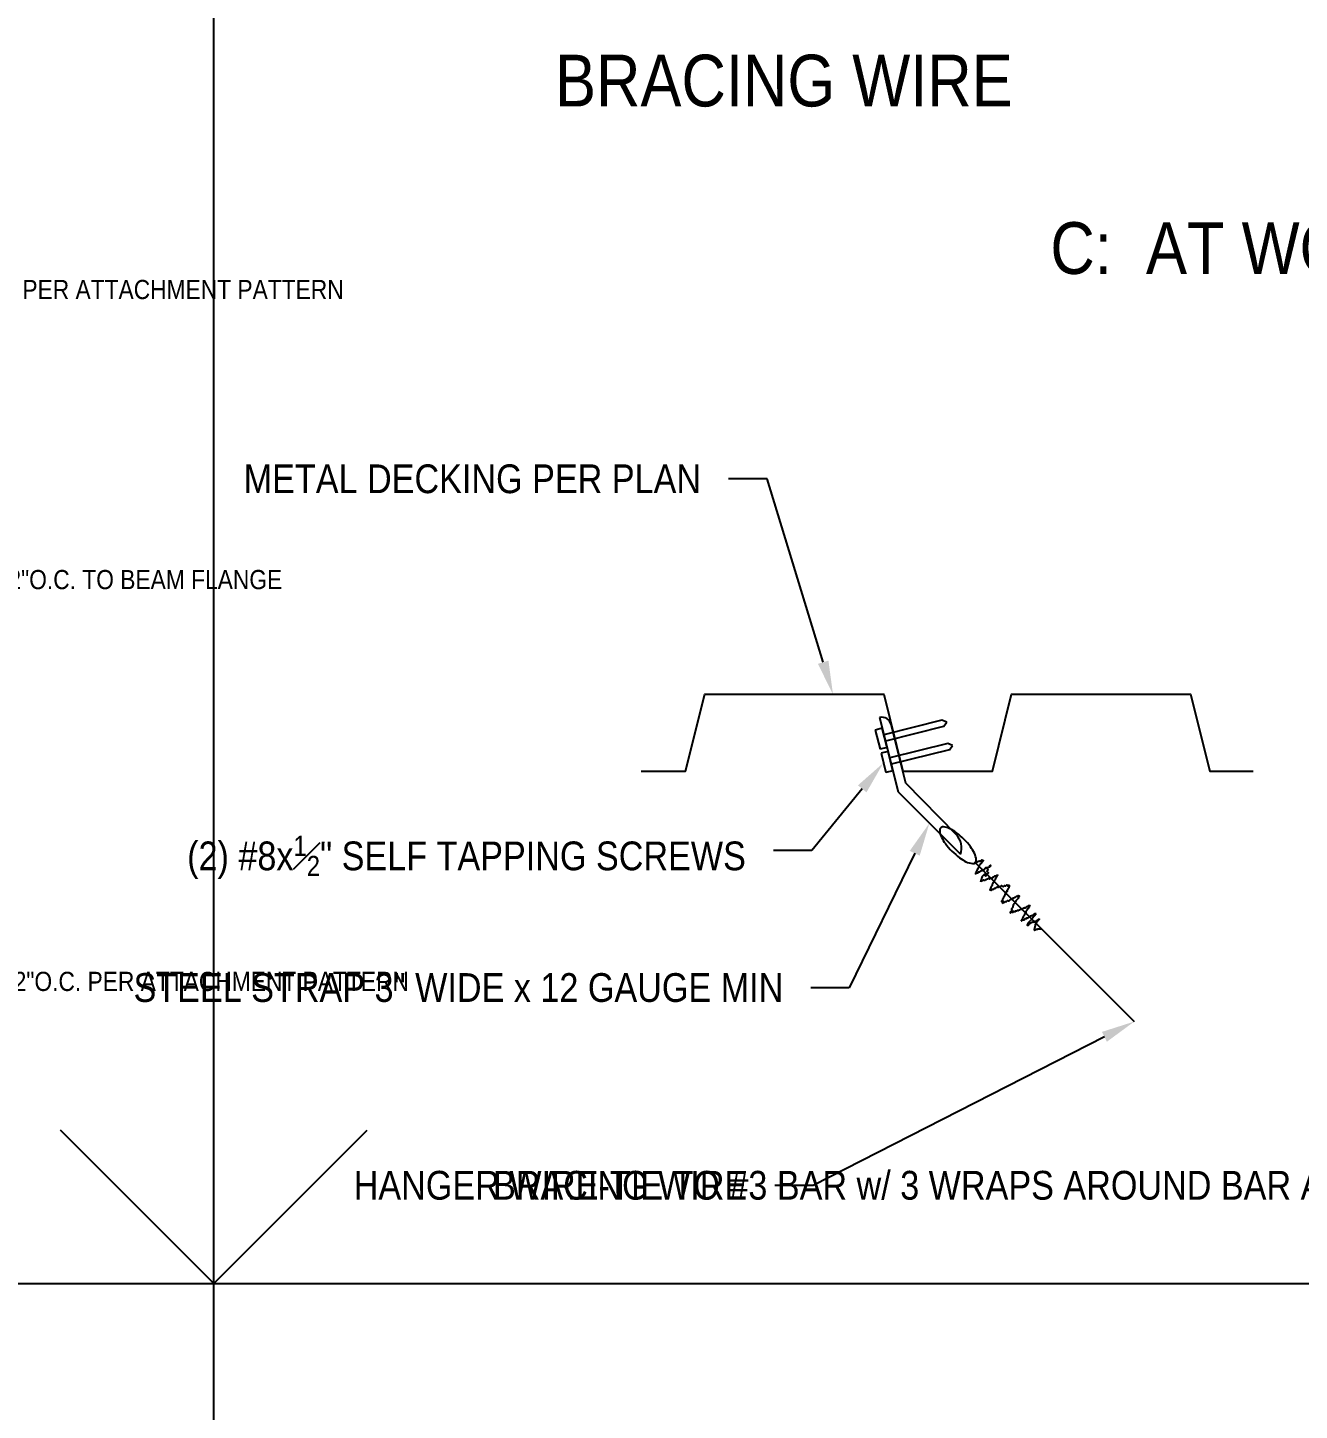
# Model space of a CAD drawing. Header units: inches. Extents: x -16404 to 14624, y -1591 to 16152.
# Drawn here: x -15246.3 to -15196.6, y 7527 to 7581.1 of the extents above; entities that cross this region are included whole.
import ezdxf
from ezdxf import colors
from ezdxf.entities.mleader import LeaderData, LeaderLine
from ezdxf.math import Vec2, Vec3

# ---------------------------------------------------------------- set-up
doc = ezdxf.new("R2010")
doc.units = ezdxf.units.IN
doc.header["$LTSCALE"] = 24
doc.header["$MEASUREMENT"] = 0
doc.linetypes.add('DASHED2', pattern=[0.375, 0.25, -0.125])
doc.layers.get('0').update_dxf_attribs({"linetype": 'CONTINUOUS'})
doc.layers.add('S-ANNO-GRID-NONPLOT', color=251, linetype='CONTINUOUS', plot=False)
for name, color, linetype in [('S-ANNO-NOTE', 4, 'CONTINUOUS'), ('S-ARCH', 1, 'CONTINUOUS'), ('S-SIMPSON', 2, 'CONTINUOUS'), ('S-STEEL', 4, 'CONTINUOUS')]:
    doc.layers.add(name, color=color, linetype=linetype)
doc.styles.add('Arial', font='arial.ttf', dxfattribs={"width": 0.85})

# ---------------------------------------------------------------- blocks, each defined once
blk = doc.blocks.new('Se_24x36_DETAILS_GRID')
for p, q in [((15.5348, 7.6667), (15.5348, 15.3333)), ((15.5348, 7.6667), (16.0348, 8.1667)), ((7.7674, 7.6667), (15.5348, 7.6667)), ((15.5348, 7.6667), (23.3023, 7.6667)), ((15.5348, 0), (15.5348, 7.6667))]:
    blk.add_line(p, q)
at = {"linetype": 'DASHED2', "ltscale": 0.5}
blk.add_line((15.5348, 7.6667), (15.0348, 8.1667), dxfattribs=at)

msp = doc.modelspace()

# ---------------------------------------------------------------- linework, layer by layer
at = {"layer": 'S-ARCH', "color": 2}
msp.add_line((-15209.23152, 7548.47011), (-15203.01186, 7542.25046), dxfattribs=at)
msp.add_lwpolyline([(-15210.1424, 7548.91246, 0.03562601), (-15209.8457, 7548.65528, 0.04775441), (-15209.59534, 7548.50264, 0.09098116), (-15209.33835, 7548.43134, 0.22219039), (-15209.23152, 7548.47011, 0.22219039), (-15209.19274, 7548.57695, 0.09098116), (-15209.26404, 7548.83394, 0.04775441), (-15209.41668, 7549.0843, 0.03562601), (-15209.67386, 7549.381, 0.03562601), (-15209.97056, 7549.63818, 0.04775441), (-15210.22092, 7549.79082, 0.09098116), (-15210.47791, 7549.86212, 0.22219039), (-15210.58475, 7549.82334, 0.22219039), (-15210.62352, 7549.71651, 0.09098116), (-15210.55222, 7549.45952, 0.04775441), (-15210.39958, 7549.20916, 0.03562601)], format="xyb", close=True, dxfattribs=at)
for points in [[(-15209.23939, 7548.47975), (-15209.22142, 7548.49772), (-15209.21544, 7548.49173), (-15209.20945, 7548.49772), (-15209.20346, 7548.49173), (-15209.19149, 7548.50371), (-15209.1855, 7548.49772), (-15209.17952, 7548.50371), (-15209.17353, 7548.49772), (-15209.16754, 7548.50371), (-15209.16156, 7548.49772), (-15209.15557, 7548.50371), (-15209.14958, 7548.49772), (-15209.13162, 7548.51569), (-15209.12563, 7548.5097), (-15209.11366, 7548.52167), (-15209.10767, 7548.51569), (-15209.10169, 7548.52168), (-15209.0957, 7548.51569), (-15209.08373, 7548.52767), (-15209.07774, 7548.52168), (-15209.07175, 7548.52767), (-15209.06577, 7548.52168), (-15209.05379, 7548.53366), (-15209.0478, 7548.52767), (-15209.04182, 7548.53366), (-15209.03583, 7548.52767), (-15209.02386, 7548.53965), (-15209.01787, 7548.53366), (-15208.98195, 7548.56958), (-15208.958, 7548.54564), (-15208.94603, 7548.55761), (-15208.93406, 7548.54564), (-15208.92807, 7548.55163), (-15208.92208, 7548.54564), (-15208.91609, 7548.55163), (-15208.91011, 7548.54565), (-15208.95202, 7548.50373), (-15208.94603, 7548.49775), (-15209.00591, 7548.43787), (-15209.01189, 7548.44386), (-15209.02387, 7548.43188), (-15209.01788, 7548.4259), (-15209.04183, 7548.40195), (-15209.03585, 7548.39596), (-15209.08375, 7548.34806), (-15209.07776, 7548.34208), (-15209.08973, 7548.3301), (-15209.08375, 7548.32412), (-15209.09572, 7548.31214), (-15209.08974, 7548.30616), (-15209.10171, 7548.29418), (-15209.09573, 7548.2882), (-15209.11968, 7548.26425), (-15209.11369, 7548.25826), (-15209.13165, 7548.2403), (-15209.12567, 7548.23431), (-15209.13764, 7548.22234), (-15209.13166, 7548.21635), (-15209.1556, 7548.1924), (-15209.14962, 7548.18642), (-15209.17357, 7548.16247), (-15209.16758, 7548.15648), (-15209.17357, 7548.15049), (-15209.16758, 7548.14451), (-15209.19153, 7548.12056), (-15209.18555, 7548.11457), (-15209.19752, 7548.1026), (-15209.19154, 7548.09661), (-15209.21549, 7548.07266), (-15209.2095, 7548.06667), (-15209.22147, 7548.0547), (-15209.21549, 7548.04871), (-15209.22746, 7548.03674), (-15209.22148, 7548.03075), (-15209.22746, 7548.02477), (-15209.21549, 7548.03674), (-15209.2095, 7548.03075), (-15209.16759, 7548.07267), (-15209.15562, 7548.06069), (-15209.14365, 7548.07267), (-15209.13766, 7548.06668), (-15209.10173, 7548.10261), (-15209.09575, 7548.09662), (-15209.08976, 7548.10261), (-15209.08378, 7548.09662), (-15209.07779, 7548.10261), (-15209.0718, 7548.09662), (-15209.05384, 7548.11459), (-15209.04785, 7548.1086), (-15209.00594, 7548.15051), (-15208.99996, 7548.14453), (-15208.98798, 7548.1565), (-15208.982, 7548.15051), (-15208.94008, 7548.19243), (-15208.92811, 7548.18045), (-15208.92212, 7548.18644), (-15208.91015, 7548.17447), (-15208.81435, 7548.27027), (-15208.80238, 7548.2583), (-15208.79639, 7548.26428), (-15208.79041, 7548.2583), (-15208.77843, 7548.27027), (-15208.77245, 7548.26429), (-15208.76646, 7548.27027), (-15208.76047, 7548.26429), (-15208.75449, 7548.27028), (-15208.7485, 7548.26429), (-15208.72455, 7548.28824), (-15208.71258, 7548.27627), (-15208.68863, 7548.30022), (-15208.68264, 7548.29423), (-15208.67666, 7548.30022), (-15208.67067, 7548.29423), (-15208.62277, 7548.34213), (-15208.64073, 7548.36009), (-15208.63474, 7548.36608), (-15208.64073, 7548.37206), (-15208.67665, 7548.33614), (-15208.66468, 7548.32417), (-15208.76647, 7548.22238), (-15208.73055, 7548.18646), (-15208.77845, 7548.13857), (-15208.7126, 7548.07272), (-15208.82038, 7547.96495), (-15208.81439, 7547.95896), (-15208.82038, 7547.95297), (-15208.81439, 7547.94699), (-15208.82038, 7547.941), (-15208.85031, 7547.97093), (-15208.86827, 7547.95297)], [(-15209.01797, 7547.71947), (-15209.01198, 7547.72546), (-15209.01796, 7547.73144), (-15209.00599, 7547.74342)], [(-15209.01198, 7547.73743), (-15208.98204, 7547.76737), (-15208.96408, 7547.74941), (-15208.95211, 7547.76138), (-15208.94612, 7547.7554), (-15208.9102, 7547.79132), (-15208.88625, 7547.76738), (-15208.87428, 7547.77935), (-15208.86231, 7547.76738), (-15208.82039, 7547.80929), (-15208.80244, 7547.79133), (-15208.76052, 7547.83325), (-15208.74855, 7547.82127), (-15208.71263, 7547.8572), (-15208.6827, 7547.82727), (-15208.67072, 7547.83924), (-15208.66474, 7547.83326), (-15208.6348, 7547.86319), (-15208.62881, 7547.85721), (-15208.62283, 7547.8632), (-15208.61085, 7547.85122), (-15208.59888, 7547.8632), (-15208.59289, 7547.85721), (-15208.58092, 7547.86919), (-15208.57493, 7547.8632), (-15208.52703, 7547.9111), (-15208.51506, 7547.89913), (-15208.46716, 7547.94703), (-15208.46118, 7547.94104), (-15208.4492, 7547.95302), (-15208.43723, 7547.94104), (-15208.43124, 7547.94703), (-15208.42526, 7547.94105), (-15208.38933, 7547.97697), (-15208.38335, 7547.97098), (-15208.37736, 7547.97697), (-15208.37137, 7547.97098), (-15208.36539, 7547.97697), (-15208.3594, 7547.97099), (-15208.35341, 7547.97697), (-15208.34743, 7547.97099), (-15208.40131, 7547.9171), (-15208.38934, 7547.90513), (-15208.44323, 7547.85124), (-15208.43724, 7547.84526), (-15208.44323, 7547.83927), (-15208.43724, 7547.83328), (-15208.44922, 7547.82131), (-15208.44323, 7547.81532), (-15208.44922, 7547.80933), (-15208.44323, 7547.80335), (-15208.49113, 7547.75545), (-15208.48515, 7547.74946), (-15208.49113, 7547.74348), (-15208.48515, 7547.73749), (-15208.49113, 7547.7315), (-15208.48515, 7547.72552), (-15208.53903, 7547.67163), (-15208.53305, 7547.66564), (-15208.57496, 7547.62373), (-15208.557, 7547.60577), (-15208.56898, 7547.5938), (-15208.56299, 7547.58781), (-15208.57497, 7547.57584), (-15208.56898, 7547.56985), (-15208.59293, 7547.5459), (-15208.58694, 7547.53992), (-15208.62287, 7547.50399), (-15208.61688, 7547.49801), (-15208.62287, 7547.49202), (-15208.61688, 7547.48603), (-15208.63485, 7547.46807), (-15208.62287, 7547.4561), (-15208.64084, 7547.43814), (-15208.63485, 7547.43215), (-15208.64683, 7547.42018), (-15208.64084, 7547.41419), (-15208.6588, 7547.39623), (-15208.65282, 7547.39024), (-15208.60947, 7547.43359), (-15208.60348, 7547.4276), (-15208.62145, 7547.40964), (-15208.61546, 7547.40365), (-15208.60947, 7547.40964), (-15208.60349, 7547.40365), (-15208.62288, 7547.38426), (-15208.6169, 7547.37827), (-15208.60492, 7547.39025), (-15208.59894, 7547.38426), (-15208.55702, 7547.42617), (-15208.54505, 7547.4142), (-15208.53906, 7547.42019), (-15208.53308, 7547.4142), (-15208.48518, 7547.4621), (-15208.46722, 7547.44414), (-15208.41932, 7547.49204), (-15208.41334, 7547.48606), (-15208.37741, 7547.52198), (-15208.35347, 7547.49804), (-15208.30557, 7547.54594), (-15208.28761, 7547.52798), (-15208.28162, 7547.53397), (-15208.27564, 7547.52798), (-15208.26965, 7547.53397), (-15208.25768, 7547.522), (-15208.20978, 7547.56989), (-15208.18583, 7547.54595), (-15208.17985, 7547.55194), (-15208.14393, 7547.51602), (-15208.09004, 7547.56991), (-15208.0661, 7547.54596), (-15208.05413, 7547.55794), (-15208.04814, 7547.55195), (-15208.00024, 7547.59985), (-15207.98228, 7547.58189), (-15207.97629, 7547.58788), (-15207.97031, 7547.5819), (-15207.96432, 7547.58788), (-15207.95834, 7547.5819), (-15207.95235, 7547.58788), (-15207.94636, 7547.5819), (-15207.94037, 7547.58789), (-15207.93439, 7547.5819), (-15207.9639, 7547.55238), (-15207.95792, 7547.5464), (-15207.91601, 7547.58831), (-15207.89805, 7547.57035), (-15207.91002, 7547.55838), (-15207.90404, 7547.55239), (-15207.91045, 7547.54598), (-15207.89847, 7547.53401), (-15207.91644, 7547.51605), (-15207.91045, 7547.51006), (-15207.91644, 7547.50408), (-15207.91045, 7547.49809), (-15207.92243, 7547.48611), (-15207.91644, 7547.48013), (-15207.94638, 7547.45019), (-15207.94039, 7547.44421), (-15207.95835, 7547.42624), (-15207.95237, 7547.42026), (-15207.99428, 7547.37835), (-15207.97632, 7547.36039), (-15208.01823, 7547.31848), (-15208.01225, 7547.31249), (-15208.01823, 7547.3065), (-15208.01225, 7547.30052), (-15208.02422, 7547.28854), (-15208.01824, 7547.28256), (-15208.07212, 7547.22867), (-15208.06015, 7547.2167), (-15208.06614, 7547.21071), (-15208.06015, 7547.20472), (-15208.0841, 7547.18077), (-15208.07812, 7547.17479), (-15208.09009, 7547.16281), (-15208.08411, 7547.15683), (-15208.132, 7547.10893), (-15208.12003, 7547.09696), (-15208.138, 7547.07899), (-15208.13201, 7547.07301), (-15208.16793, 7547.03708), (-15208.15596, 7547.02511), (-15208.16195, 7547.01912), (-15208.15596, 7547.01314), (-15208.20386, 7546.96524), (-15208.19788, 7546.95925), (-15208.20386, 7546.95327), (-15208.19788, 7546.94728), (-15208.20386, 7546.94129), (-15208.19189, 7546.92932), (-15208.15453, 7546.96668), (-15208.14256, 7546.95471), (-15208.16052, 7546.93674), (-15208.15454, 7546.93076), (-15208.16053, 7546.92477), (-15208.15454, 7546.91878), (-15208.16652, 7546.90681), (-15208.16053, 7546.90082), (-15208.16652, 7546.89484), (-15208.16053, 7546.88885), (-15208.17251, 7546.87687), (-15208.16652, 7546.87089)], [(-15209, 7547.76138), (-15209.01198, 7547.7494), (-15209.00599, 7547.74342)], [(-15208.86228, 7547.95895), (-15208.86827, 7547.96494), (-15208.85629, 7547.97692), (-15208.86228, 7547.9829), (-15208.85629, 7547.98889), (-15208.86228, 7547.99487), (-15208.85629, 7548.00086), (-15208.86826, 7548.01283), (-15208.88024, 7548.00086), (-15208.88622, 7548.00685), (-15208.94011, 7547.95296), (-15208.93413, 7547.94697), (-15208.95808, 7547.92302), (-15208.95209, 7547.91704), (-15208.97005, 7547.89907), (-15208.96407, 7547.89309), (-15208.97005, 7547.8871), (-15208.96407, 7547.88112), (-15208.98203, 7547.86315), (-15208.97604, 7547.85717), (-15208.98802, 7547.84519), (-15208.98203, 7547.83921), (-15208.98802, 7547.83322), (-15208.98203, 7547.82723), (-15209, 7547.80927), (-15208.99401, 7547.80328), (-15209.00598, 7547.79131), (-15209, 7547.78532), (-15209.01197, 7547.77335), (-15209.00599, 7547.76736), (-15209.01197, 7547.76138), (-15209.00599, 7547.75539)], [(-15208.17251, 7546.8649), (-15208.11263, 7546.92478), (-15208.10665, 7546.91879), (-15208.11407, 7546.91137), (-15208.10808, 7546.90538), (-15208.10209, 7546.91137), (-15208.09611, 7546.90538), (-15208.0542, 7546.9473), (-15208.03624, 7546.92934), (-15208.03025, 7546.93533), (-15208.02427, 7546.92934), (-15207.96439, 7546.98921), (-15207.94643, 7546.97126), (-15207.94045, 7546.97724), (-15207.93446, 7546.97126), (-15207.92847, 7546.97724), (-15207.9165, 7546.96527), (-15207.8686, 7547.01317), (-15207.86262, 7547.00719), (-15207.82669, 7547.04311), (-15207.80873, 7547.02515), (-15207.74886, 7547.08503), (-15207.7309, 7547.06707), (-15207.683, 7547.11497), (-15207.67702, 7547.10898), (-15207.66504, 7547.12096), (-15207.65905, 7547.11497), (-15207.61714, 7547.15688), (-15207.60517, 7547.14491), (-15207.59918, 7547.1509), (-15207.5932, 7547.14491), (-15207.55727, 7547.18084), (-15207.55129, 7547.17485), (-15207.55087, 7547.17527), (-15207.53889, 7547.1633), (-15207.53291, 7547.16929), (-15207.52692, 7547.1633), (-15207.52093, 7547.16929), (-15207.51495, 7547.1633), (-15207.50896, 7547.16929), (-15207.51537, 7547.16288), (-15207.5034, 7547.15091), (-15207.5513, 7547.10301), (-15207.53334, 7547.08505), (-15207.64111, 7546.97728), (-15207.62914, 7546.96531), (-15207.63513, 7546.95932), (-15207.62914, 7546.95333), (-15207.67704, 7546.90543), (-15207.67105, 7546.89945), (-15207.71297, 7546.85754), (-15207.70698, 7546.85155), (-15207.75488, 7546.80365), (-15207.74291, 7546.79168), (-15207.75488, 7546.7797), (-15207.7489, 7546.77372), (-15207.76087, 7546.76174), (-15207.75488, 7546.75576), (-15207.76686, 7546.74378), (-15207.76087, 7546.7378), (-15207.76686, 7546.73181), (-15207.76087, 7546.72582), (-15207.77884, 7546.70786), (-15207.77285, 7546.70187), (-15207.82075, 7546.65397), (-15207.80878, 7546.642), (-15207.82075, 7546.63003), (-15207.81477, 7546.62404), (-15207.80735, 7546.63146), (-15207.80136, 7546.62548), (-15207.80735, 7546.61949), (-15207.80136, 7546.6135), (-15207.80735, 7546.60752), (-15207.80136, 7546.60153), (-15207.81334, 7546.58956), (-15207.80735, 7546.58357), (-15207.86722, 7546.5237), (-15207.85525, 7546.51172), (-15207.86124, 7546.50574), (-15207.85525, 7546.49975), (-15207.79538, 7546.55962), (-15207.78939, 7546.55364), (-15207.8028, 7546.54023), (-15207.78484, 7546.52227), (-15207.77886, 7546.52826), (-15207.77287, 7546.52227), (-15207.73096, 7546.56418), (-15207.713, 7546.54623), (-15207.70701, 7546.55221), (-15207.70103, 7546.54623), (-15207.69504, 7546.55222), (-15207.68905, 7546.54623), (-15207.65313, 7546.58215), (-15207.64116, 7546.57018), (-15207.63517, 7546.57617), (-15207.6232, 7546.5642), (-15207.58129, 7546.60611), (-15207.55136, 7546.57618), (-15207.50945, 7546.61809), (-15207.49747, 7546.60612), (-15207.45556, 7546.64803), (-15207.4376, 7546.63007), (-15207.42563, 7546.64205), (-15207.41964, 7546.63606), (-15207.37773, 7546.67797), (-15207.36576, 7546.666), (-15207.35977, 7546.67199), (-15207.35379, 7546.666), (-15207.31786, 7546.70193), (-15207.31187, 7546.69594), (-15207.2999, 7546.70792), (-15207.28793, 7546.69594), (-15207.28194, 7546.70193), (-15207.27595, 7546.69594), (-15207.25799, 7546.71391), (-15207.25201, 7546.70792), (-15207.21009, 7546.74983), (-15207.20411, 7546.74385), (-15207.19213, 7546.75582), (-15207.18615, 7546.74984), (-15207.15022, 7546.78576), (-15207.14424, 7546.77977), (-15207.13825, 7546.78576), (-15207.13226, 7546.77978), (-15207.12628, 7546.78576), (-15207.12029, 7546.77978), (-15207.1143, 7546.78576), (-15207.10832, 7546.77978), (-15207.10233, 7546.78577), (-15207.09634, 7546.77978), (-15207.12029, 7546.75583), (-15207.10832, 7546.74386), (-15207.15622, 7546.69596), (-15207.15023, 7546.68997), (-15207.19813, 7546.64207), (-15207.19215, 7546.63609), (-15207.22807, 7546.60016), (-15207.2161, 7546.58819), (-15207.25801, 7546.54628), (-15207.25203, 7546.54029), (-15207.25801, 7546.53431), (-15207.24604, 7546.52233), (-15207.264, 7546.50437), (-15207.25802, 7546.49839), (-15207.30592, 7546.45049), (-15207.29993, 7546.4445), (-15207.31191, 7546.43253), (-15207.30592, 7546.42654), (-15207.31789, 7546.41456), (-15207.31191, 7546.40858), (-15207.35981, 7546.36068), (-15207.35382, 7546.35469), (-15207.35981, 7546.34871), (-15207.35382, 7546.34272), (-15207.37179, 7546.32476), (-15207.3658, 7546.31877), (-15207.37179, 7546.31278), (-15207.3658, 7546.3068), (-15207.38376, 7546.28884), (-15207.37778, 7546.28285), (-15207.40173, 7546.2589), (-15207.39574, 7546.25292), (-15207.40772, 7546.24094), (-15207.40173, 7546.23495), (-15207.43167, 7546.20502), (-15207.42568, 7546.19903), (-15207.44364, 7546.18107)], [(-15207.43167, 7546.19304), (-15207.42568, 7546.18706), (-15207.37778, 7546.23496), (-15207.36581, 7546.22299), (-15207.35982, 7546.22897), (-15207.35384, 7546.22299), (-15207.34785, 7546.22897), (-15207.34186, 7546.22299), (-15207.32989, 7546.23496), (-15207.3239, 7546.22898), (-15207.276, 7546.27688), (-15207.26403, 7546.2649), (-15207.25206, 7546.27688), (-15207.24607, 7546.27089), (-15207.21015, 7546.30682), (-15207.19219, 7546.28886), (-15207.18021, 7546.30083), (-15207.17423, 7546.29485), (-15207.12633, 7546.34275), (-15207.12034, 7546.33676), (-15207.07244, 7546.38466), (-15207.05448, 7546.3667), (-15207.01856, 7546.40263), (-15207.00659, 7546.39065), (-15206.95869, 7546.43855), (-15206.9527, 7546.43257), (-15206.94672, 7546.43856), (-15206.94073, 7546.43257), (-15206.89283, 7546.48047), (-15206.88684, 7546.47448), (-15206.88086, 7546.48047), (-15206.87487, 7546.47448), (-15206.86888, 7546.48047), (-15206.8629, 7546.47449)], [(-15206.85691, 7546.48047), (-15206.90481, 7546.43257), (-15206.88685, 7546.41462), (-15206.92278, 7546.37869), (-15206.92876, 7546.38468), (-15206.97067, 7546.34277), (-15206.96469, 7546.33678), (-15206.97666, 7546.3248), (-15206.97068, 7546.31882), (-15207.02456, 7546.26493), (-15207.01858, 7546.25895), (-15207.1503, 7546.12722), (-15207.14431, 7546.12124), (-15207.15629, 7546.10926), (-15207.1503, 7546.10328), (-15207.17425, 7546.07933), (-15207.16827, 7546.07334), (-15207.18623, 7546.05538), (-15207.18024, 7546.04939), (-15207.1982, 7546.03143), (-15207.19222, 7546.02544), (-15207.19821, 7546.01946), (-15207.19222, 7546.01347)], [(-15207.19821, 7546.00748), (-15207.18623, 7546.01946), (-15207.18025, 7546.01347), (-15207.08445, 7546.10927), (-15207.07248, 7546.0973), (-15207.06649, 7546.10329), (-15207.0605, 7546.0973), (-15207.02458, 7546.13322), (-15207.01261, 7546.12125), (-15207.00662, 7546.12724), (-15207.00063, 7546.12125), (-15206.96471, 7546.15718), (-15206.94076, 7546.13323), (-15206.89287, 7546.18113), (-15206.88089, 7546.16916), (-15206.87491, 7546.17515), (-15206.86892, 7546.16916), (-15206.86293, 7546.17515), (-15206.85695, 7546.16916), (-15206.81503, 7546.21108), (-15206.80905, 7546.20509), (-15206.76115, 7546.25299), (-15206.75516, 7546.247), (-15206.74918, 7546.25299), (-15206.74319, 7546.247), (-15206.73122, 7546.25898), (-15206.72523, 7546.25299), (-15206.81504, 7546.16318), (-15206.80905, 7546.1572), (-15206.81504, 7546.15121), (-15206.80906, 7546.14522), (-15206.85696, 7546.09732), (-15206.85097, 7546.09134), (-15206.85696, 7546.08535), (-15206.85097, 7546.07936), (-15206.88689, 7546.04344), (-15206.88091, 7546.03745), (-15206.8869, 7546.03147), (-15206.88091, 7546.02548), (-15206.8869, 7546.01949), (-15206.88091, 7546.01351), (-15206.89289, 7546.00153), (-15206.8869, 7545.99555), (-15206.89289, 7545.98956), (-15206.8869, 7545.98357), (-15206.89888, 7545.9716), (-15206.89289, 7545.96561), (-15206.89888, 7545.95962), (-15206.89289, 7545.95364), (-15206.89888, 7545.94765), (-15206.89289, 7545.94167), (-15206.90487, 7545.92969), (-15206.89888, 7545.9237), (-15206.91086, 7545.91173), (-15206.90487, 7545.90574), (-15206.91685, 7545.89377), (-15206.91086, 7545.88778), (-15206.92882, 7545.86982), (-15206.92284, 7545.86383), (-15206.92882, 7545.85785), (-15206.92284, 7545.85186), (-15206.93481, 7545.83989), (-15206.91685, 7545.82193), (-15206.91087, 7545.82792), (-15206.90488, 7545.82193), (-15206.88692, 7545.83989), (-15206.88093, 7545.83391), (-15206.86896, 7545.84588), (-15206.86297, 7545.83989), (-15206.83303, 7545.86983), (-15206.82705, 7545.86385), (-15206.82106, 7545.86983), (-15206.81508, 7545.86385), (-15206.80909, 7545.86983), (-15206.8031, 7545.86385), (-15206.79711, 7545.86984), (-15206.79113, 7545.86385), (-15206.77915, 7545.87582), (-15206.77317, 7545.86984), (-15206.76718, 7545.87583), (-15206.76119, 7545.86984), (-15206.74922, 7545.88181), (-15206.74323, 7545.87583), (-15206.73725, 7545.88182), (-15206.73126, 7545.87583), (-15206.72527, 7545.88182), (-15206.71929, 7545.87583), (-15206.7133, 7545.88182), (-15206.70731, 7545.87583), (-15206.70133, 7545.88182), (-15206.69534, 7545.87583), (-15206.68935, 7545.88182), (-15206.68337, 7545.87584), (-15206.67738, 7545.88182), (-15206.67139, 7545.87584), (-15206.66541, 7545.88182), (-15206.65942, 7545.87584), (-15206.65343, 7545.88183), (-15206.64745, 7545.87584), (-15206.64146, 7545.88183)]]:
    msp.add_lwpolyline(points, dxfattribs=at)
msp.add_lwpolyline([(-15197.80019, 7537.03879, 0, 0.5, 0), (-15198.86085, 7538.09945, 0, 0, 0), (-15203.01186, 7542.25046, 0, 0, 0)], format="xyseb", dxfattribs=at)
at = {"layer": 'S-SIMPSON'}
for p, q in [((-15212.86753, 7553.72078), (-15213.14299, 7553.65191)), ((-15212.67937, 7552.96814), (-15212.86753, 7553.72078)), ((-15210.53564, 7554.037), (-15212.80537, 7553.46957)), ((-15210.47286, 7553.79088), (-15212.74377, 7553.22315)), ((-15210.34819, 7553.95961), (-15210.53564, 7554.037)), ((-15210.47286, 7553.79088), (-15210.34819, 7553.95961)), ((-15213.14299, 7553.65191), (-15212.95483, 7552.89928)), ((-15210.30919, 7553.1312), (-15212.57892, 7552.56377)), ((-15210.12174, 7553.05381), (-15210.30919, 7553.1312)), ((-15212.67937, 7552.96814), (-15212.95483, 7552.89928)), ((-15212.64108, 7552.81498), (-15212.91654, 7552.74612)), ((-15212.91654, 7552.74612), (-15212.72838, 7551.99348)), ((-15212.45292, 7552.06235), (-15212.64108, 7552.81498)), ((-15210.24641, 7552.88508), (-15212.51732, 7552.31735)), ((-15210.24641, 7552.88508), (-15210.12174, 7553.05381)), ((-15212.45292, 7552.06235), (-15212.72838, 7551.99348))]:
    msp.add_line(p, q, dxfattribs=at)
at = {"layer": 'S-STEEL'}
for p, q in [((-15212.97301, 7554.1427), (-15212.2454, 7551.23227)), ((-15211.9436, 7551.57123), (-15212.51825, 7553.86985)), ((-15209.98164, 7549.56528), (-15211.9436, 7551.57123)), ((-15212.2454, 7551.23227), (-15209.80546, 7548.79233))]:
    msp.add_line(p, q, dxfattribs=at)
msp.add_lwpolyline([(-15222.29402, 7552.05083), (-15220.5635, 7552.05083), (-15219.8135, 7555.05083), (-15212.8135, 7555.05083), (-15212.0635, 7552.05083), (-15208.5635, 7552.05083), (-15207.8135, 7555.05083), (-15200.8135, 7555.05083), (-15200.0635, 7552.05083), (-15198.36619, 7552.05083)], dxfattribs=at)
for centre, radius, start, end in [((-15212.88206, 7553.7789), 0.375, 14.036243, 104.036243), ((-15210.53738, 7549.03205), 0.77018, 341.86509, 43.815229)]:
    msp.add_arc(centre, radius, start, end, dxfattribs=at)

# ---------------------------------------------------------------- block references
at = {"layer": 'S-ANNO-GRID-NONPLOT', "xscale": 12, "yscale": 12, "zscale": 12}
msp.add_blockref('Se_24x36_DETAILS_GRID', (-15425.43172, 7440), dxfattribs=at)

# ---------------------------------------------------------------- texts
at = {"layer": 'S-ANNO-NOTE', "color": 6, "char_height": 2.025, "attachment_point": 8, "style": 'Arial'}
for s, insert, width in [('BRACING WIRE', (-15216.71668, 7578.01626), 31.0800653), (' C:  AT WOOD JOIST OR BEAM', (-15189.3976, 7571.46501), 56.4519575)]:
    msp.add_mtext(s, dxfattribs=dict(at, insert=insert, width=width))

# ---------------------------------------------------------------- leaders
at = {"layer": 'S-ANNO-NOTE'}
ml = msp.add_multileader_mtext('Standard', dxfattribs=at)
ml.set_content('\\A1;"VSC2" SIDELAP ATTACHMENT @12"O.C.', color=4, style='Arial')
ml.set_leader_properties(color=2)
ml.build(insert=Vec2(0, 0))
ml.multileader.update_dxf_attribs({"dogleg_length": 0.36, "arrow_head_size": 0.875, "scale": 8})
ctx = ml.context
ctx.base_point, ctx.scale, ctx.char_height, ctx.arrow_head_size, ctx.landing_gap_size, ctx.plane_origin = Vec3(-15300.74257, 7571.42656), 8, 0.75, 0.875, 0.72, Vec3(-15242.97763, 7855.09197)
notes = []
notes.append((ctx, [(1, (1, 1, 0), (-15301.74257, 7571.42656), (1, 0), 1, [(0, [(-15303.59906, 7565.73884)], 0, [])])]))
ctx.mtext.insert, ctx.mtext.width, ctx.mtext.flow_direction = Vec3(-15300.02257, 7571.91181), 10.9881224, 5
ml = msp.add_multileader_mtext('Standard', dxfattribs=at)
ml.set_content('\\A1;WELDED ATTACHMENT TO STEEL PLATE @12"O.C. PER ATTACHMENT PATTERN', color=4, style='Arial')
ml.set_leader_properties(color=2)
ml.build(insert=Vec2(0, 0))
ml.multileader.update_dxf_attribs({"dogleg_length": 0.36, "arrow_head_size": 0.875, "scale": 8})
ctx = ml.context
ctx.base_point, ctx.scale, ctx.char_height, ctx.arrow_head_size, ctx.landing_gap_size, ctx.plane_origin = Vec3(-15269.51796, 7570.87906), 8, 0.75, 0.875, 0.72, Vec3(-15224.10006, 7841.47628)
notes.append((ctx, [(1, (1, 1, 0), (-15270.51796, 7570.87906), (1, 0), 1, [(0, [(-15273.8778, 7562.90577)], 0, [])])]))
ctx.mtext.insert, ctx.mtext.width, ctx.mtext.flow_direction = Vec3(-15268.79796, 7571.26046), 12.7661954, 5
ml = msp.add_multileader_mtext('Standard', dxfattribs=at)
ml.set_content('\\A1;{\\H0.7x;\\S1#2;}"%%C ARC SPOT (PUDDLE) WELD @12"O.C. TO BEAM FLANGE ', color=4, style='Arial')
ml.set_leader_properties(color=2)
ml.build(insert=Vec2(0, 0))
ml.multileader.update_dxf_attribs({"dogleg_length": 21.88349, "arrow_head_size": 0.875, "scale": 8})
ctx = ml.context
ctx.base_point, ctx.scale, ctx.char_height, ctx.arrow_head_size, ctx.landing_gap_size, ctx.plane_origin = Vec3(-15263.18647, 7559.68279), 8, 0.75, 0.875, 0.72, Vec3(-15329.10815, 7965.5985)
notes.append((ctx, [(0, (1, 1, 0), (-15264.18647, 7559.68279), (1, 0), 1, [(0, [(-15269.8778, 7562.65577), (-15267.43185, 7565.09872)], 0, [])])]))
ctx.mtext.insert, ctx.mtext.width, ctx.mtext.flow_direction = Vec3(-15262.46647, 7560.06419), 7.543783, 5
ml = msp.add_multileader_mtext('Standard', dxfattribs=at)
ml.set_content('\\A1;METAL DECKING PER PLAN', color=4, style='Arial')
ml.set_leader_properties(color=2)
ml.build(insert=Vec2(0, 0))
ml.multileader.update_dxf_attribs({"dogleg_length": 0.36, "arrow_head_size": 1.3125, "scale": 12})
ctx = ml.context
ctx.base_point, ctx.scale, ctx.char_height, ctx.arrow_head_size, ctx.landing_gap_size, ctx.plane_origin = Vec3(-15234.95022, 7563.48178), 12, 1.125, 1.3125, 1.08, Vec3(-15167.76273, 7867.32644)
ctx.text_align_type = 2
notes.append((ctx, [(0, (1, 1, 0), (-15217.37698, 7563.48178), (-1, 0), 1.5, [(0, [(-15214.79688, 7555.05083)], 0, [])])]))
ctx.mtext.insert, ctx.mtext.width, ctx.mtext.alignment, ctx.mtext.flow_direction = Vec3(-15219.95698, 7564.04428), 15.3395772, 3, 5
ml = msp.add_multileader_mtext('Standard', dxfattribs=at)
ml.set_content('\\A1;#3x12" REINFORCING BAR', color=4, style='Arial')
ml.set_leader_properties(color=2)
ml.build(insert=Vec2(0, 0))
ml.multileader.update_dxf_attribs({"dogleg_length": 0.36, "arrow_head_size": 1.3125, "scale": 12})
ctx = ml.context
ctx.base_point, ctx.scale, ctx.char_height, ctx.arrow_head_size, ctx.landing_gap_size, ctx.plane_origin = Vec3(-15192.11359, 7548.94596), 12, 1.125, 1.3125, 1.08, Vec3(-15129.66214, 7830.98717)
ctx.text_align_type = 2
notes.append((ctx, [(0, (1, 1, 0), (-15174.71451, 7548.94596), (-1, 0), 1.5, [(0, [(-15168.52014, 7552.69706)], 0, [])])]))
ctx.mtext.insert, ctx.mtext.width, ctx.mtext.alignment, ctx.mtext.flow_direction = Vec3(-15177.29451, 7549.50846), 15.3542418, 3, 5
ml = msp.add_multileader_mtext('Standard', dxfattribs=at)
ml.set_content('\\A1;(2) #8x{\\H0.7x;\\S1#2;\\H1.42857x;" SELF TAPPING SCREWS}', color=4, style='Arial')
ml.set_leader_properties(color=2)
ml.build(insert=Vec2(0, 0))
ml.multileader.update_dxf_attribs({"dogleg_length": 0.36, "arrow_head_size": 1.3125, "scale": 12})
ctx = ml.context
ctx.base_point, ctx.scale, ctx.char_height, ctx.arrow_head_size, ctx.landing_gap_size, ctx.plane_origin = Vec3(-15231.28188, 7548.94596), 12, 1.125, 1.3125, 1.08, Vec3(-15167.76273, 7838.4637)
ctx.text_align_type = 2
notes.append((ctx, [(0, (1, 1, 0), (-15215.62441, 7548.94596), (-1, 0), 1.5, [(0, [(-15212.82246, 7552.3698)], 0, [])])]))
ctx.mtext.insert, ctx.mtext.width, ctx.mtext.alignment, ctx.mtext.flow_direction = Vec3(-15218.20441, 7549.51805), 15.3395772, 3, 5
ml = msp.add_multileader_mtext('Standard', dxfattribs=at)
ml.set_content('\\A1;STEEL STRAP 3" WIDE x 12 GAUGE MIN', color=4, style='Arial')
ml.set_leader_properties(color=2)
ml.build(insert=Vec2(0, 0))
ml.multileader.update_dxf_attribs({"dogleg_length": 0.36, "arrow_head_size": 1.3125, "scale": 12})
ctx = ml.context
ctx.base_point, ctx.scale, ctx.char_height, ctx.arrow_head_size, ctx.landing_gap_size, ctx.plane_origin = Vec3(-15232.19261, 7543.57103), 12, 1.125, 1.3125, 1.08, Vec3(-15167.76273, 7836.84297)
ctx.text_align_type = 2
notes.append((ctx, [(0, (1, 1, 0), (-15214.16016, 7543.57103), (-1, 0), 1.5, [(0, [(-15211.02543, 7550.0123)], 0, [])])]))
ctx.mtext.insert, ctx.mtext.width, ctx.mtext.alignment, ctx.mtext.flow_direction = Vec3(-15216.74016, 7544.14312), 15.3395772, 3, 5
ml = msp.add_multileader_mtext('Standard', dxfattribs=at)
ml.set_content('\\A1;{\\C4;WELDED ATTACHMENT TO BEAM FLANGE PER ATTACHMENT PATTERN}', color=4, style='Arial')
ml.set_leader_properties(color=2)
ml.build(insert=Vec2(0, 0))
ml.multileader.update_dxf_attribs({"dogleg_length": 0.36, "arrow_head_size": 0.875, "scale": 8})
ctx = ml.context
ctx.base_point, ctx.scale, ctx.char_height, ctx.arrow_head_size, ctx.landing_gap_size, ctx.plane_origin = Vec3(-15299.20275, 7543.81474), 8, 0.75, 0.875, 0.72, Vec3(-15237.80554, 7814.41196)
notes.append((ctx, [(1, (1, 1, 0), (-15300.20275, 7543.81474), (1, 0), 1, [(0, [(-15303.56259, 7535.84145)], 0, [])])]))
ctx.mtext.insert, ctx.mtext.width, ctx.mtext.flow_direction = Vec3(-15298.48275, 7544.19614), 10.9881224, 5
ml = msp.add_multileader_mtext('Standard', dxfattribs=at)
ml.set_content('\\A1;WELDED ATTACHMENT TO BEAM FLANGE @12"O.C. PER ATTACHMENT PATTERN', color=4, style='Arial')
ml.set_leader_properties(color=2)
ml.build(insert=Vec2(0, 0))
ml.multileader.update_dxf_attribs({"dogleg_length": 0.36, "arrow_head_size": 0.875, "scale": 8})
ctx = ml.context
ctx.base_point, ctx.scale, ctx.char_height, ctx.arrow_head_size, ctx.landing_gap_size, ctx.plane_origin = Vec3(-15267.41414, 7543.81474), 8, 0.75, 0.875, 0.72, Vec3(-15204.01692, 7814.41196)
notes.append((ctx, [(1, (1, 1, 0), (-15268.41414, 7543.81474), (1, 0), 1, [(0, [(-15271.77397, 7535.84145)], 0, [])])]))
ctx.mtext.insert, ctx.mtext.width, ctx.mtext.flow_direction = Vec3(-15266.69414, 7544.19614), 10.7013052, 5
ml = msp.add_multileader_mtext('Standard', dxfattribs=at)
ml.set_content('\\A1;BRACING WIRE', color=4, style='Arial')
ml.set_leader_properties(color=2)
ml.build(insert=Vec2(0, 0))
ml.multileader.update_dxf_attribs({"dogleg_length": 0.36, "arrow_head_size": 1.3125, "scale": 12})
ctx = ml.context
ctx.base_point, ctx.scale, ctx.char_height, ctx.arrow_head_size, ctx.landing_gap_size, ctx.plane_origin = Vec3(-15229.00511, 7535.83654), 12, 1.125, 1.3125, 1.08, Vec3(-15167.76273, 7833.04448)
ctx.text_align_type = 2
notes.append((ctx, [(0, (1, 1, 0), (-15215.56931, 7535.83654), (-1, 0), 1.5, [(0, [(-15203.01186, 7542.25046)], 0, [])])]))
ctx.mtext.insert, ctx.mtext.width, ctx.mtext.alignment, ctx.mtext.flow_direction = Vec3(-15218.14931, 7536.40863), 15.3395772, 3, 5
ml = msp.add_multileader_mtext('Standard', dxfattribs=at)
ml.set_content('\\A1;HANGER WIRE-TIE TO #3 BAR w/ 3 WRAPS AROUND BAR AND ONE WRAP AROUND WIRE', color=4, style='Arial')
ml.set_leader_properties(color=2)
ml.build(insert=Vec2(0, 0))
ml.multileader.update_dxf_attribs({"dogleg_length": 0.36, "arrow_head_size": 1.3125, "scale": 12})
ctx = ml.context
ctx.base_point, ctx.scale, ctx.char_height, ctx.arrow_head_size, ctx.landing_gap_size, ctx.plane_origin = Vec3(-15193.93502, 7535.83654), 12, 1.125, 1.3125, 1.08, Vec3(-15129.66214, 7823.25817)
ctx.text_align_type = 2
notes.append((ctx, [(0, (1, 1, 0), (-15173.44606, 7535.83654), (-1, 0), 1.5, [(0, [(-15168.36752, 7539.88368)], 0, [])])]))
ctx.mtext.insert, ctx.mtext.width, ctx.mtext.alignment, ctx.mtext.flow_direction = Vec3(-15176.02606, 7536.40863), 17.7858413, 3, 5
ml = msp.add_multileader_mtext('Standard', dxfattribs=at)
ml.set_content('\\A1;{\\C4;STEEL BEAM SUPPORT PER PLAN}', color=4, style='Arial')
ml.set_leader_properties(color=2)
ml.build(insert=Vec2(0, 0))
ml.multileader.update_dxf_attribs({"dogleg_length": 0.36, "arrow_head_size": 0.875, "scale": 8})
ctx = ml.context
ctx.base_point, ctx.scale, ctx.char_height, ctx.arrow_head_size, ctx.landing_gap_size, ctx.plane_origin = Vec3(-15267.41414, 7532.99348), 8, 0.75, 0.875, 0.72, Vec3(-15226.66321, 7798.96272)
notes.append((ctx, [(1, (1, 1, 0), (-15268.41414, 7532.99348), (1, 0), 1, [(0, [(-15271.65883, 7530.56714)], 0, [])])]))
ctx.mtext.insert, ctx.mtext.width, ctx.mtext.flow_direction = Vec3(-15266.69414, 7533.36848), 6.3635768, 5
for ctx, leaders in notes:
    for number, flags, end, landing, length, lines in leaders:
        leader = LeaderData()
        leader.index, (leader.has_last_leader_line, leader.has_dogleg_vector, leader.attachment_direction) = number, flags
        leader.last_leader_point, leader.dogleg_vector, leader.dogleg_length = Vec3(end), Vec3(landing), length
        for number, points, colour, breaks in lines:
            line = LeaderLine()
            line.index, line.vertices, line.color, line.breaks = number, Vec3.list(points), colors.encode_raw_color(colour), breaks
            leader.lines.append(line)
        ctx.leaders.append(leader)

doc.saveas('drawing.dxf')
